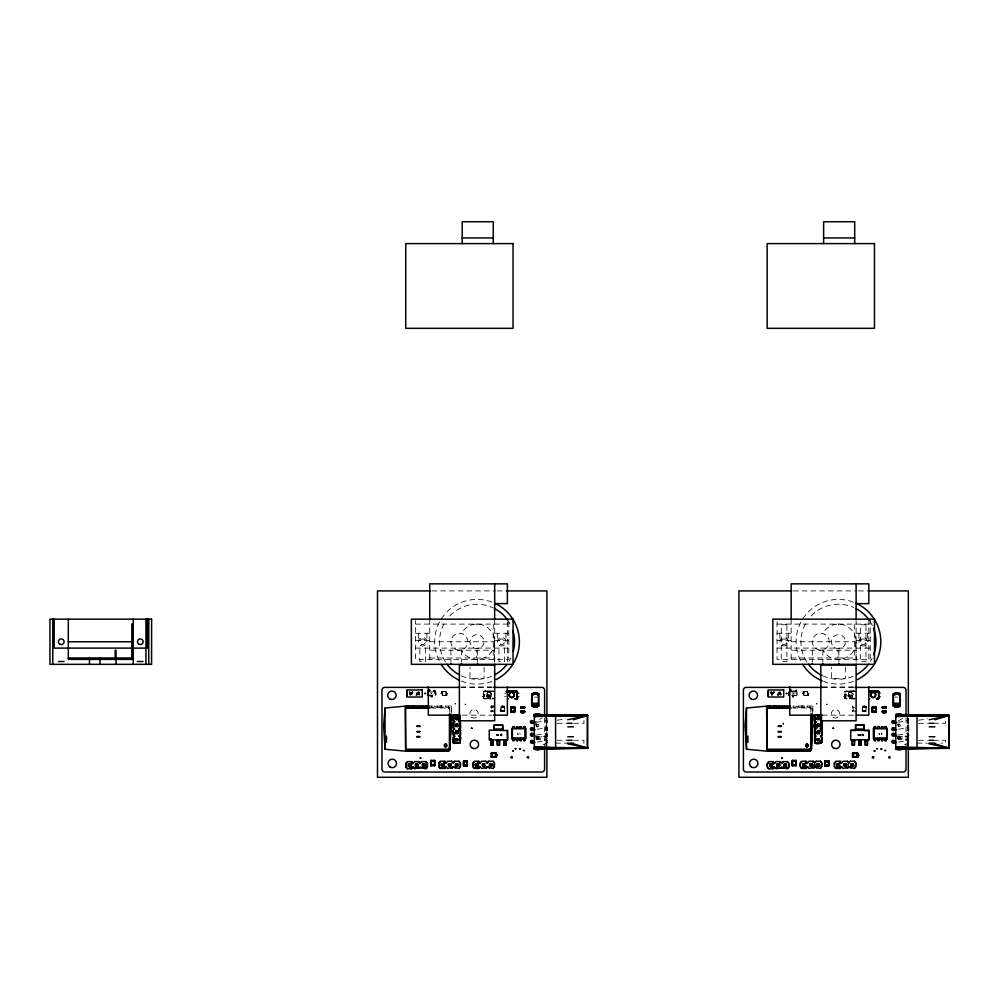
<?xml version="1.0" encoding="UTF-8"?>
<svg xmlns="http://www.w3.org/2000/svg" width="999" height="999" viewBox="0 0 999 999"><rect width="100%" height="100%" fill="white"/><g stroke="black" fill="none" stroke-linecap="round" stroke-linejoin="round"><path stroke-width="0.75" stroke-dasharray="5 3.75" d="M431.168 695.816L431.168 697.015L432.28 697.015L432.33 695.329L432.28 696.353L431.168 696.353L431.131 695.329L431.168 696.515L432.28 695.754M433.853 690.459L434.965 689.959L434.965 691.633L433.803 691.633L433.853 690.459L434.965 690.459L433.853 689.984L434.965 691.645L433.803 691.633L433.841 690.621L434.965 690.634M427.659 695.304C438.861 698.95 438.848 688.036 427.659 691.683M494.667 661.513L494.68 650.212L429.732 650.212M494.68 661.788L494.68 657.979L477.46 657.979M792.594 695.816L792.594 697.015L793.706 697.015L793.755 695.329L793.718 696.353L792.594 696.353L792.569 695.329L792.594 696.515L793.706 695.754M795.279 690.459L796.39 689.959L796.403 691.633L795.241 691.633L795.279 690.459L796.39 689.959L795.279 689.984L795.279 690.971L796.403 691.633L795.241 691.633L796.39 689.959M792.382 695.067C800.911 697.889 798.076 687.999 790.446 691.683L797.227 691.683L797.227 695.304L789.322 695.067M856.106 661.513L856.106 650.212L791.158 650.212M432.28 696.503L431.168 697.002L431.168 696.353M488.986 695.928L488.598 694.792M793.706 696.503L792.594 697.002L792.594 696.353M446.253 691.658L446.241 695.316L442.295 695.329L442.307 691.67L446.253 691.658L446.253 695.329M807.679 691.658L807.667 695.316L803.733 695.329L803.745 691.67L807.679 691.658L807.679 695.329M493.643 706.131L491.246 706.118L491.271 710.576L493.206 710.326M852.696 707.504L852.684 706.143C852.347 705.943 854.195 712.399 852.671 710.589L852.671 711.7L856.268 711.688M491.258 706.143L491.208 707.404L491.246 706.118L493.643 706.143L491.296 706.193L491.271 707.504L491.258 706.143L491.208 707.404M796.39 691.645L796.39 690.459L795.279 691.221M431.393 693.294L431.044 693.119M487.574 695.928L487.312 694.78L487.025 695.891M792.494 693.194L792.569 693.443M783.266 723.726L783.191 722.876L783.154 724.525L783.266 723.563M793.506 693.768L794.055 693.768M546.515 718.181L547.09 723.001L545.953 727.26L547.377 727.821L547.377 730.094L545.953 730.656L546.903 727.26L545.953 715.634M545.953 747.951L546.903 740.009L545.953 732.929L547.377 733.491L547.377 735.764L545.953 737.549L547.377 742.844L541.258 745.429M907.954 718.181L908.516 723.001L907.379 727.26L908.803 727.821L908.803 730.094L907.379 730.656L908.328 727.26L907.379 715.634M907.379 747.951L908.328 740.009L907.379 732.929L908.803 733.491L908.803 735.764L907.379 737.549L908.803 742.844L902.696 745.429M494.642 642.832L494.68 641.72L494.505 644.23M856.068 642.832L856.106 641.72L855.931 644.23M486.988 695.953L487.287 694.78L487.587 696.153M848.438 696.103L848.738 694.78L849 695.928M451.148 713.798L451.411 706.043L428.821 706.043M812.587 713.798L812.849 706.043L793.081 706.043L793.081 707.454L811.113 707.517L811.438 712.599M852.634 707.504L852.684 706.143L852.634 707.404M487.724 695.529L488.336 694.867L488.199 696.016M849.55 694.842L849.687 696.116L849.525 694.842M485.214 699.013L483.366 698.438L483.366 696.628L483.366 698.438L492.994 698.938L483.603 698.451L483.603 691.395L492.982 691.108L483.603 691.395L483.366 698.438L485.514 698.925M854.407 698.738L845.029 698.451L845.029 691.395L854.407 691.108L845.029 691.395L844.792 698.438L846.952 698.925M848.476 696.066L848.738 694.78L848.463 696.128M545.953 729.17L545.953 729.932L545.953 728.958M907.379 729.17L907.379 729.932L907.379 728.958M485.177 691.046L493.181 691.258M484.952 691.308L483.454 691.57L494.517 691.67L483.841 691.683L483.366 693.219L482.042 693.219M431.243 693.706L431.268 693.244M520.104 734.253L519.905 733.141M881.98 733.978C880.231 735.064 883.291 733.366 881.33 733.141M434.453 693.144L434.627 692.494L434.627 693.194M795.878 693.144L796.053 692.494L796.153 693.181M850.361 695.466L849.962 696.041L850.124 695.354M492.994 698.9L492.332 698.738M485.189 691.146L483.691 691.458L485.914 691.108M546.515 745.391L547.377 740.571L545.953 737.549L547.09 733.491L545.953 732.067L547.377 727.821L545.953 727.26L547.377 723.001L546.665 718.181M907.954 745.391L908.803 740.571L907.379 737.549L908.516 733.491L907.379 732.067L908.803 727.821L907.379 727.26L908.803 723.001L908.091 718.181M537.187 726.523L536.463 724.15L536.026 724.675L537.187 726.523L537.699 724.6L534.328 722.489L542.082 717.919M899.125 724.6L898.613 726.523L897.889 724.15L899.125 724.6L897.464 724.675M501.173 710.601L500.899 711.588L504.557 711.588L504.557 706.231L500.899 706.231L500.899 711.588L500.899 706.231L501.173 707.217M504.283 707.217L504.557 706.231L504.557 711.588L504.283 710.601M862.599 710.601L862.324 711.588L865.996 711.588L865.996 706.231L862.324 706.231L862.324 711.588L862.324 706.231L862.599 707.217M865.708 707.217L865.996 706.231L865.996 711.588L865.708 710.601M848.438 695.928L848.725 694.979M547.09 727.821L546.103 730.094L546.091 727.821L536.351 729.407M547.09 740.571L546.103 742.844L546.078 740.571L536.351 742.17M908.516 727.821L907.529 730.094L907.517 727.821L897.776 729.407M908.516 740.571L907.529 742.844L907.504 740.571L897.776 742.17M850.998 694.904L851.023 696.078L850.973 694.817M879.008 733.328C879.732 732.879 878.183 733.84 879.869 734.39M854.407 690.833L844.879 691.57L855.943 691.67L845.279 691.683L844.792 693.219L843.468 693.219M545.953 737.549L547.377 735.764L547.09 733.491L545.953 732.929M907.379 737.549L908.803 735.764L908.516 733.491L907.379 732.929M489.485 696.141L489.547 694.817L489.398 696.116M536.55 736.95L536.825 739.585L537.637 739.123L537.425 737.162L536.55 736.95L535.789 738.011L536.825 739.585L546.903 740.009L534.328 737.549L546.803 736.325L534.328 736.325M846.503 691.208L845.029 691.395M487.05 693.206L487.762 692.607A2.685 2.685 0 0 1 491.783 694.929A2.685 2.685 0 0 1 487.762 697.252A2.685 2.685 0 0 1 487.762 692.607M491.158 696.653L490.447 697.252M848.476 693.206L849.187 692.607A2.685 2.685 0 0 1 853.208 694.929A2.685 2.685 0 0 1 849.187 697.252A2.685 2.685 0 0 1 849.187 692.607M852.584 696.653L851.872 697.252M490.284 696.103L490.359 694.892L490.372 696.078M851.51 696.003L851.735 694.992L851.785 696.116M793.631 693.681L793.993 693.381M845.129 698.201L844.792 696.628L845.129 698.201L855.781 698.176M442.582 691.932L441.595 691.658L446.953 691.658L446.953 695.329L441.595 695.329L441.595 691.658L446.953 691.658L445.966 691.932M445.966 695.042L446.953 695.329L441.595 695.329L442.582 695.042M807.404 695.042L808.391 695.329L803.021 695.329L803.021 691.658L808.391 691.658L808.391 695.329L803.021 695.329L804.008 695.042M804.008 691.932L803.021 691.658L808.391 691.658L807.404 691.932M898.338 720.966L903.508 717.919M537.425 737.162L535.789 738.011L537.637 739.123M898.85 737.162L897.976 736.95L898.251 739.585L899.063 739.123L898.85 737.162L897.227 738.011L898.251 739.585L908.328 740.009L895.766 737.549L908.228 736.325L895.766 736.325M545.953 730.656L547.377 730.094M907.379 730.656L908.803 730.094M517.869 733.154L517.544 733.965L518.444 734.39M483.454 691.57L485.214 690.971M844.879 691.57L847.352 691.108M845.129 691.458L846.965 690.946M852.696 710.326C853.009 713.124 851.835 710.002 853.571 710.389M492.694 698.913L494.505 698.401M483.691 691.458L485.526 690.946M492.145 710.389L491.246 710.589L491.283 711.638L494.842 711.688M484.79 691.37L483.603 691.395M492.332 691.108L493.031 691.071M853.758 691.108L854.407 690.971M491.708 710.464L493.044 710.326A6.319 6.319 0 0 0 491.408 710.539L491.246 711.7L493.618 711.65M536.388 722.327L546.116 720.741L546.141 723.001L546.903 720.167M536.351 735.077L546.091 733.491L546.116 735.764L547.377 733.491M853.134 710.464L853.845 710.351M897.814 722.327L907.542 720.741L907.567 723.001L908.328 720.167M897.776 735.077L907.517 733.491L907.542 735.764L908.803 733.491M557.105 720.229L566.183 718.843M918.531 720.229L927.621 718.843M848.326 764.435L848.326 765.559L847.914 764.447M433.853 691.221L434.965 691.171M536.026 724.675L537.699 724.6M493.206 707.492L491.408 707.28A6.319 6.319 0 0 0 493.044 707.504L491.246 707.242L492.832 707.504M491.208 710.326L491.246 711.7L491.208 710.326L491.246 711.7L491.208 710.464L493.681 710.351M476.585 624.1L477.46 624.1M838.024 624.1L838.885 624.1M477.46 659.39L476.585 659.39M838.835 659.39L838.124 659.39M483.703 698.201L494.355 698.176M431.893 590.921L495.616 590.921M497.177 590.921L506.505 590.921M793.331 590.921L857.055 590.921M858.603 590.921L866.383 590.921M415.609 624.1L508.791 624.1M777.047 624.1L870.229 624.1M415.609 633.266L429.732 633.266M494.68 633.266L508.791 633.266M777.047 633.266L791.158 633.266M856.106 633.266L870.229 633.266M415.609 640.334L429.732 640.334M494.68 640.334L508.791 640.334M777.047 640.334L791.158 640.334M856.106 640.334L870.229 640.334M429.732 641.745L493.269 641.745M791.158 641.745L854.694 641.745M415.609 648.101L508.791 648.101M777.047 648.101L870.229 648.101M429.732 657.979L476.585 657.979L476.585 650.212M791.158 657.979L838.024 657.979L838.024 650.212M838.885 657.979L856.106 657.979M460.876 686.925L491.883 686.925M822.302 686.925L854.857 686.925M460.951 687.387L492.045 687.387M822.377 687.387L853.483 687.387M427.897 691.92L435.552 691.92L435.789 695.304L435.789 691.683M789.322 691.92L796.99 691.92L796.99 695.067M504.632 693.219L505.956 693.219M427.897 695.067L435.564 695.067M482.042 696.628L484.69 696.628L484.69 693.219M504.632 696.628L505.956 696.628M843.468 696.628L846.116 696.628L846.116 693.219M534.69 697.127L538.586 697.127M894.767 697.127L897.464 697.127M854.407 699.013L844.792 698.438L846.677 698.738M500.899 706.93L504.557 706.93L504.557 710.888L500.899 710.888L500.899 706.93L504.557 706.942M862.324 706.93L865.996 706.93L865.996 710.888L862.324 710.888L862.324 706.93L865.983 706.942M500.899 707.217L504.557 707.217M852.734 707.255L854.02 707.479A6.319 6.319 0 0 1 852.834 707.28L854.27 707.504M862.324 707.217L865.996 707.217M428.821 707.454L449.562 707.467L450 712.599M431.331 708.016L449.438 708.016L449.438 712.599M792.756 708.016L810.863 708.016L810.863 712.599M500.899 710.601L504.557 710.601M862.324 710.601L865.996 710.601M462.425 715.159L491.883 715.159M822.302 715.159L854.857 715.159M557.08 723.288L567.532 723.288M573.488 723.288L583.94 723.288L583.94 720.454M918.518 723.288L927.459 723.288M933.428 723.288L945.366 723.288L945.366 720.454M518.044 734.228L517.732 734.165M557.08 740.296L567.532 740.296M573.488 740.296L583.94 740.296L583.94 743.131L580.956 743.131M918.518 740.296L927.459 740.296M933.428 740.296L945.366 740.296L945.366 743.131L940.896 743.131M555.594 743.131L567.532 743.131M917.02 743.131L927.459 743.131M862.337 710.876L865.996 710.888M500.899 710.876L504.557 710.888M490.309 696.028L490.359 694.892L490.01 695.966M879.332 734.215L879.033 734.053M849.212 695.354L849.562 696.016M488.086 696.091L487.787 695.354M850.062 695.978L850.424 696.103A5.844 5.844 0 0 0 849.962 696.041L850.274 696.091M488.998 696.016L488.598 695.966A5.857 5.857 0 0 1 488.936 696.103M852.834 707.28L853.845 707.467M853.758 698.738L854.407 698.875M492.707 690.921L494.505 691.445M424.45 639.547L424.862 639.959M488.998 696.103L488.936 694.954M824.163 652.097L822.839 649.962A17.657 17.657 0 0 0 849.625 655.406A17.657 17.657 0 0 0 849.625 628.071A17.657 17.657 0 0 0 822.839 633.516M462.724 652.097L461.401 649.962A17.657 17.657 0 0 0 488.199 655.406A17.657 17.657 0 0 0 488.199 628.071A17.657 17.657 0 0 0 461.401 633.516M535.576 724.65L536.825 726.822L536.463 724.15M852.859 693.581L853.171 694.455M848.201 696.266L847.889 695.391M491.421 693.581L491.745 694.455M486.775 696.266L486.463 695.391M907.379 727.26L908.516 730.094M545.953 727.26L547.09 730.094M852.671 710.589L852.684 711.688L852.634 710.414M897.889 724.15L898.251 726.822M814.16 764.547L814.26 765.559L814.26 764.435M434.965 690.971L434.965 691.633M815.109 767.269L815.097 764.435L815.097 765.559M908.341 718.269L908.341 746.216M907.379 716.483L907.379 745.591M906.031 718.081L906.031 745.991M870.229 619.155L870.229 659.39L777.047 659.39L777.047 619.155M868.818 619.155L868.818 664.335M867.407 633.266L867.407 640.334M858.928 633.266L858.928 640.334M856.106 619.155L856.106 664.335M854.694 624.1L854.694 659.39M845.516 667.157L845.516 678.446L831.393 678.446L831.393 667.157M838.885 650.212L838.885 661.95M822.839 650.212L822.839 661.95M812.849 706.043L812.849 713.598M812.337 650.212L812.337 661.95M810.027 706.043L810.027 708.84M807.404 691.658L807.404 695.329M807.192 706.043L807.192 707.454M804.37 706.043L804.37 707.454M804.008 691.658L804.008 695.329M803.733 691.658L803.733 695.329M801.548 706.043L801.548 707.454M798.725 706.043L798.725 707.454L795.903 706.043L795.903 707.454M791.158 619.155L791.158 659.39M788.336 633.266L788.336 640.334M779.869 633.266L779.869 640.334M546.915 718.269L546.915 746.216M545.953 716.483L545.953 745.591M544.592 718.081L544.592 745.991M508.791 621.977L508.791 659.39L415.609 659.39L415.609 620.566M507.38 621.628L507.38 661.862M505.969 633.266L505.969 640.334M504.557 648.101L504.557 661.513L498.926 661.513L498.913 648.101M497.502 633.266L497.502 640.334M494.68 619.155L494.68 664.335M493.269 624.1L493.269 659.39M484.078 667.157L484.078 678.446L469.967 678.446L469.967 667.157M477.46 650.212L477.46 661.95M461.401 650.212L461.401 661.95M451.411 706.043L451.411 713.598M450.911 650.212L450.911 661.95M448.588 706.043L448.588 708.84M445.966 691.658L445.966 695.329M445.766 706.043L445.766 707.454M442.944 706.043L442.944 707.454M442.582 691.658L442.582 695.329M442.295 691.658L442.295 695.329M440.122 706.043L440.122 707.454M437.3 706.043L437.3 707.454L434.478 706.043L434.478 707.454M431.655 706.043L431.655 707.454M429.732 619.155L429.732 659.39M426.91 633.266L426.91 640.334M425.499 648.101L425.499 661.513L419.867 661.513L419.855 648.101M418.444 633.266L418.444 640.334M853.396 681.38A42.358 42.358 0 0 1 823.501 681.38M800.511 660.576A42.358 42.358 0 0 1 854.694 602.622M872.189 658.141A37.512 37.512 0 0 1 870.391 661.438M853.121 676.273A37.512 37.512 0 0 1 823.176 675.998M806.917 662.062A37.512 37.512 0 0 1 806.518 622.052M811.188 615.971A37.512 37.512 0 0 1 853.733 607.479M869.992 621.428A37.512 37.512 0 0 1 872.976 627.072M852.834 710.539A6.319 6.319 0 0 1 854.02 710.339M897.851 737.274A1.411 1.411 0 0 1 899.874 737.2A1.411 1.411 0 0 1 899.874 739.235A1.411 1.411 0 0 1 897.851 739.16M897.851 724.562A1.411 1.411 0 0 1 899.874 724.487A1.411 1.411 0 0 1 899.874 726.523A1.411 1.411 0 0 1 897.851 726.448M491.958 681.38A42.358 42.358 0 0 1 460.776 680.868M439.073 660.576A42.358 42.358 0 0 1 493.269 602.622M510.764 658.141A37.512 37.512 0 0 1 508.953 661.438M491.695 676.273A37.512 37.512 0 0 1 460.626 675.486M445.492 662.062A37.512 37.512 0 0 1 445.092 622.052M449.762 615.971A37.512 37.512 0 0 1 493.419 608.004M508.566 621.428A37.512 37.512 0 0 1 509.877 623.638M487.312 694.78L486.988 696.128L487.312 694.78M802.409 693.443L803.258 693.593L802.422 693.356M803.408 706.056L802.547 706.056L803.408 706.056M808.141 693.443L809.003 693.568L808.154 693.381M816.395 703.845L817.244 703.933L816.395 703.82M845.079 694.879L845.941 694.967L845.079 694.879M864.585 706.056L863.723 706.056L864.585 706.056M440.984 693.443L441.833 693.568L440.996 693.356M441.108 705.993L441.97 706.118L441.121 705.943M446.715 693.443L447.564 693.568L446.74 693.356M454.97 703.845L455.819 703.933L454.97 703.82M465.01 704.208L465.859 704.32L465.01 704.145M483.653 694.879L484.515 694.967L483.653 694.879M502.297 705.993L503.146 706.118L502.31 705.943M826.435 704.208L827.284 704.32L826.435 704.17M485.252 698.738L485.914 698.738L485.252 698.738M848.713 694.78L848.413 696.128L848.738 694.78M487.45 692.794L486.575 695.841L489.098 697.602L490.759 697.065L491.62 694.018L489.098 692.245L487.45 692.794M848.875 692.794L848.014 695.841L850.536 697.602L852.184 697.065L853.046 694.018L850.524 692.245L848.875 692.794M786.9 624.8L781.305 624.8L781.28 661.513L786.9 661.513L786.925 624.8M865.958 624.8L860.376 624.8L860.339 661.513L865.958 661.513L865.983 624.8M500.324 644.193A2.822 2.822 0 0 0 504.557 641.745A2.822 2.822 0 0 0 500.324 639.298A2.822 2.822 0 0 0 500.324 644.193M421.266 644.193A2.822 2.822 0 0 0 425.499 641.745A2.822 2.822 0 0 0 421.266 639.298A2.822 2.822 0 0 0 421.266 644.193M833.228 717.407A4.233 4.233 0 0 0 839.697 713.96A4.233 4.233 0 0 0 833.478 710.077A4.233 4.233 0 0 0 833.228 717.407M816.033 648.738A8.467 8.467 0 0 0 829.257 642.382A8.467 8.467 0 0 0 817.132 634.103A8.467 8.467 0 0 0 816.033 648.738M781.98 645.404A4.233 4.233 0 0 0 788.336 641.745A4.233 4.233 0 0 0 781.98 638.074A4.233 4.233 0 0 0 781.98 645.404M861.051 645.404A4.233 4.233 0 0 0 867.407 641.745A4.233 4.233 0 0 0 861.051 638.074A4.233 4.233 0 0 0 861.051 645.404M834.927 647.851A7.055 7.055 0 0 0 845.516 641.745A7.055 7.055 0 0 0 834.927 635.626A7.055 7.055 0 0 0 834.927 647.851M861.75 644.193A2.822 2.822 0 0 0 865.983 641.745A2.822 2.822 0 0 0 861.75 639.298A2.822 2.822 0 0 0 861.75 644.193M782.692 644.193A2.822 2.822 0 0 0 786.925 641.745A2.822 2.822 0 0 0 782.692 639.298A2.822 2.822 0 0 0 782.692 644.193M455.144 649.075A8.467 8.467 0 0 0 467.857 641.745A8.467 8.467 0 0 0 455.144 634.402A8.467 8.467 0 0 0 455.144 649.075M420.554 645.404A4.233 4.233 0 0 0 426.91 641.745A4.233 4.233 0 0 0 420.554 638.074A4.233 4.233 0 0 0 420.554 645.404M499.612 645.404A4.233 4.233 0 0 0 505.969 641.745A4.233 4.233 0 0 0 499.612 638.074A4.233 4.233 0 0 0 499.612 645.404M473.489 647.851A7.055 7.055 0 0 0 484.078 641.745A7.055 7.055 0 0 0 473.489 635.626A7.055 7.055 0 0 0 473.489 647.851M536.725 739.41A1.411 1.411 0 0 0 538.886 738.261A1.411 1.411 0 0 0 536.813 736.962A1.411 1.411 0 0 0 536.725 739.41M536.725 726.71A1.411 1.411 0 0 0 538.886 725.561A1.411 1.411 0 0 0 536.813 724.263A1.411 1.411 0 0 0 536.725 726.71M471.79 717.407A4.233 4.233 0 0 0 478.271 713.96A4.233 4.233 0 0 0 472.052 710.077A4.233 4.233 0 0 0 471.79 717.407"/><path stroke-width="1.5" d="M427.884 695.067L427.659 691.683M493.031 740.122L492.982 745.129L490.896 745.104L490.821 740.109L493.031 740.122L492.982 745.129M494.193 729.008L494.205 725.049L502.647 725.074L502.722 730.069L494.018 730.144L494.193 729.008L502.672 729.033L502.722 730.069M499.537 740.122L499.475 745.129L497.402 745.104L497.327 740.109L499.537 740.122L499.475 745.129M506.043 740.122L505.981 745.129L503.896 745.104L503.821 740.109L506.043 740.122L505.981 745.129M507.267 739.672L489.248 740.009L489.273 730.144L507.255 730.506L507.592 740.022L507.604 730.157M854.47 740.122L854.407 745.129L852.322 745.104L852.247 740.109L854.47 740.122L854.407 745.129M855.631 729.008L855.631 725.049L864.073 725.074L864.147 730.069L855.444 730.144L855.631 729.008L864.098 729.033L864.147 730.069M860.976 740.122L860.913 745.129L858.828 745.104L858.753 740.109L860.976 740.122L860.913 745.129M867.469 740.122L867.407 745.129L865.334 745.104L865.259 740.109L867.469 740.122L867.407 745.129M868.693 739.672L850.673 740.009L850.698 730.144L868.68 730.506L869.03 740.022L869.03 730.157M428.484 690.471L429.595 689.959L428.484 689.984L428.434 691.658L428.484 690.471L429.595 690.459M460.277 735.239L460.015 715.222L456.081 714.784M520.979 708.216L521.003 706.842L524.6 706.855L524.65 708.216L524.612 706.842L524.15 708.066M532.192 705.544L539.035 706.031L531.693 706.031L531.693 693.818L539.035 693.83L532.217 694.342M587.325 747.951L587.375 715.634L534.328 715.634L534.328 714.51L587.624 715.471L573.451 719.742M789.909 690.471L791.021 689.959L789.909 689.984L789.859 691.658L789.909 690.471L791.033 690.459M821.715 735.239L821.44 715.222L817.507 714.784M893.63 705.544L900.461 706.031L893.118 706.031L893.118 693.818L900.461 693.83L893.643 694.342M948.763 747.951L948.813 715.634L895.766 715.634L895.766 714.51L949.05 715.471L934.877 719.742M491.783 757.005L491.795 753.346L495.741 753.333L495.741 757.005L491.783 757.005L491.783 753.333M495.729 756.992L495.741 753.333M512.15 739.01L512.125 728.346L512.15 739.01L525.561 739.023L525.599 728.333L525.561 739.023M853.221 757.005L853.233 753.346L857.167 753.333L857.167 757.005L853.221 757.005L853.221 753.333M857.154 756.992L857.167 753.333M873.576 739.01L873.563 728.346L873.576 739.01L886.987 739.023L887.037 728.333L886.987 739.023M524.55 707.966L524.45 708.004A6.319 6.319 0 0 1 521.178 708.004L521.016 706.855L524.575 706.905M521.078 712.374L520.979 711.188L521.016 712.399L524.562 712.349C525.074 708.953 524.188 715.596 521.016 712.399L520.979 711.038M882.517 712.374C881.792 709.49 883.266 715.084 885.988 712.349C886.613 709.352 885.201 715.321 882.454 712.399L882.404 711.038M427.397 763.336L427.422 767.107L426.011 768.793L420.254 767.557L419.255 768.231L419.942 767.319L426.648 767.956L427.422 763.323L426.011 761.625L421.665 761.625L420.254 763.386L418.831 761.625L414.485 761.625L413.224 763.323L408.591 764.31L408.591 766.121L411.988 768.368M459.64 767.594L460.414 766.745L460.389 762.974L459.003 761.263L454.657 761.263L453.246 762.999L451.823 761.263L447.477 761.263L446.216 762.961L441.583 763.948L441.583 765.758L446.216 766.745L447.477 768.443L453.246 767.207L459.003 768.443L460.277 766.745L460.414 762.961M493.706 767.594L494.48 762.961L493.069 761.263L488.723 761.263L487.312 763.024L485.901 761.263L481.543 761.263L480.282 762.961L475.649 763.948L475.649 765.758L479.045 768.019L473.951 767.869M774.65 767.107L770.017 766.121L771.827 766.121L773.726 767.956L770.017 766.121L774.65 767.107L775.923 768.793L781.68 767.557L787.437 768.793L788.711 767.107L788.848 763.323L787.437 761.625L783.091 761.625L781.68 763.386L780.269 761.625L775.923 761.625L774.65 763.323L770.017 764.31L770.017 766.121L773.413 768.368M821.066 767.594L821.84 762.961L820.429 761.263L816.083 761.263L814.672 763.024L813.261 761.263L808.915 761.263L807.642 762.961L803.009 763.948L803.009 765.758L806.405 768.019L801.31 767.869M855.132 767.594L855.906 762.961L854.495 761.263L850.149 761.263L848.738 763.024L847.327 761.263L842.981 761.263L841.707 762.961L837.075 763.948L837.075 765.758L840.471 768.019L835.376 767.869M886.026 712.399L886.076 711.038M419.942 767.319L414.485 768.793L412.937 767.107L411.663 768.793L407.317 768.793L405.906 767.107L405.956 763.336L407.317 761.625L411.663 761.625L413.224 763.323M446.216 766.745L444.655 768.443L440.309 768.443L438.923 766.733L438.948 762.974L440.234 762.112M494.468 762.974L494.48 766.745L493.069 768.443L487.312 767.207L481.543 768.443L480.282 766.745L478.721 768.443L474.375 768.443L473.002 766.733L473.014 762.974L474.3 762.112M774.362 767.107L773.089 768.793L768.743 768.793L767.369 767.082L767.382 763.336L768.681 762.474M821.827 762.974L821.84 766.745L820.429 768.443L814.672 767.207L808.915 768.443L807.642 766.745L806.081 768.443L801.735 768.443L800.361 766.733L800.374 762.974L801.735 761.263L806.081 761.263L807.642 762.961M855.893 762.974L855.906 766.745L854.495 768.443L848.738 767.207L842.981 768.443L841.707 766.745L840.159 768.443L835.801 768.443L834.39 766.745L834.44 762.974L835.801 761.263L840.159 761.263L841.707 762.961M460.576 730.119L458.891 728.995L460.576 730.119L460.576 735.039L458.891 736.163L460.576 737.299L460.114 742.719L453.359 742.906L453.858 736.413L453.071 730.119L453.071 735.039L454.77 736.163L453.071 737.299C453.708 753.446 454.408 732.242 453.071 730.119L454.77 728.995L453.071 727.859L453.071 722.951L454.77 721.815L453.071 720.691L453.071 715.784L454.77 714.647M524.562 712.349L524.65 711.138M532.055 694.168L532.055 705.694M538.661 705.694L538.661 694.168M893.481 694.168L893.481 705.694M900.099 705.694L900.099 694.168M406.78 696.178L406.78 690.946M524.612 707.954L521.016 707.954L521.066 706.88M768.206 696.178L768.318 691.932M882.404 708.066L882.429 706.842L882.404 708.216M450 714.123L450 749.25L448.588 751.223L406.231 751.223L385.052 749.25L383.641 725.674L385.052 708.016L406.231 706.043L428.821 706.043L428.821 707.454L405.182 707.742L405.669 749.812L449.787 749.687L451.098 715.359M811.438 714.123L811.225 749.687L767.095 749.812L766.608 707.742L790.259 707.454L790.259 706.043L767.669 706.043L746.49 708.016L745.079 725.674L746.49 749.25L767.669 751.223L810.027 751.223L811.375 749.487L812.524 715.359M445.554 747.202L445.704 743.681M806.98 747.202L807.13 743.681M449.95 749.487L451.411 715.109M811.375 749.487L812.849 715.109M507.804 690.896L508.516 691.108M460.576 737.299L460.002 742.844L453.359 742.906M822.015 730.119L820.316 728.995L822.015 730.119L822.015 735.039L820.316 736.163L822.015 737.299L821.54 742.719L814.784 742.906L814.497 737.299L816.195 736.163L814.497 735.039L814.497 730.119L816.195 728.995L814.497 727.859L814.497 722.951L816.195 721.815L814.497 720.691L814.497 715.784L816.195 714.647M507.43 691.358L517.195 691.395L517.195 698.451L515.571 699.013L517.432 698.663L514.922 698.738L517.432 698.663L517.107 691.67L506.443 691.683L517.195 691.395L506.293 691.458M863.461 734.839L862.686 735.464L862.686 734.465M877.01 698.988C878.496 697.252 879.432 698.95 877.247 698.563M498.026 735.351L498.301 734.602L497.964 735.177M859.452 735.351L859.689 735.077M860.214 735.351L860.414 734.565M860.551 734.727L860.226 735.264L860.539 734.652M450.099 736.288L451.411 725.674M810.776 742.357L811.151 739.322M811.712 734.777L812.849 725.674M454.77 736.163L453.858 736.413L453.071 742.207L454.77 743.331M540.983 715.684C541.221 712.299 530.894 714.035 534.989 716.62M902.409 715.684C902.984 712.587 892.219 713.973 896.503 716.62M877.01 691.108L869.217 691.196L878.62 691.395L877.01 690.833L878.62 691.395L878.62 698.451L876.348 698.738L878.533 698.401L877.01 698.875M453.534 714.685L453.271 727.996M457.729 731.68L457.729 733.478L455.919 733.478L455.919 731.68L457.729 731.68L457.729 733.478L457.729 731.68L455.944 731.081L457.067 730.531L456.168 731.068M819.155 731.68L819.155 733.478L817.357 733.478L817.357 731.68L819.155 731.68L819.155 733.478L819.155 731.68L817.369 731.081L818.506 730.531L817.594 731.068M494.018 730.144L494.205 725.049L502.659 725.087L502.672 729.033M855.444 730.144L855.631 725.049L864.085 725.087L864.098 729.033M453.858 736.413L453.758 742.669M457.729 738.848L457.729 740.659L455.919 740.659L455.919 738.848L457.729 738.848L457.729 740.659L457.542 739.747M817.357 740.659L817.357 738.848L819.155 738.848L819.155 740.659L817.357 740.659L817.357 738.848L817.544 739.747M819.155 738.848L819.155 740.659L818.968 739.747M460.077 729.782L456.705 731.318M818.506 731.493C816.882 730.419 820.591 732.142 821.503 729.782M431.243 764.759L430.969 765.746L434.64 765.746L434.64 760.376L430.969 760.376L430.969 765.746L430.969 760.376L431.243 761.363M434.353 761.363L434.64 760.376L434.64 765.746L434.353 764.759M463.886 765.109L463.598 766.096L467.27 766.096L467.27 760.739L463.598 760.739L463.598 766.096L463.598 760.739L463.886 761.725M466.983 761.725L467.27 760.739L467.27 766.096L466.983 765.109M511.213 711.325L510.939 712.312L514.61 712.312L514.61 706.942L510.939 706.942L510.939 712.312L510.939 706.942L511.213 707.929L514.61 707.929M514.323 707.929L514.61 706.942L514.61 712.312L514.323 711.325M792.682 764.759L792.394 765.746L796.066 765.746L796.066 760.376L792.394 760.376L792.394 765.746L792.394 760.376L792.682 761.363M795.778 761.363L796.066 760.376L796.066 765.746L795.778 764.759M825.311 765.109L825.024 766.096L828.695 766.096L828.695 760.739L825.024 760.739L825.024 766.096L825.024 760.739L825.311 761.725M828.421 761.725L828.695 760.739L828.695 766.096L828.421 765.109M872.639 711.325L872.364 712.312L876.036 712.312L876.036 706.942L872.364 706.942L872.364 712.312L872.364 706.942L872.639 707.929M875.748 707.929L876.036 706.942L876.036 712.312L875.748 711.325M453.758 715.321L453.758 728.321M779.457 765.446L779.657 764.797L779.657 765.434C778.82 766.795 780.469 763.261 779.133 765.921L779.407 765.559M812.449 765.084L812.649 764.435L812.224 765.559C813.411 763.536 811.55 766.033 812.849 765.084M876.348 691.108L878.808 691.595L869.392 691.683L878.533 691.67L878.858 698.663L877.01 698.738M545.953 748.388L587.624 748.401L587.624 715.209L538.086 715.621L538.461 714.535L539.435 714.972L538.086 715.621L534.328 714.51L534.328 749.25L587.624 748.089L573.451 743.843M907.379 748.388L949.05 748.401L949.05 715.209L899.512 715.621L899.887 714.535L900.861 714.972L899.512 715.621L895.766 714.51M417.969 765.559L418.231 764.797M450.961 765.197L451.223 764.435M411.663 768.793L410.389 766.121L411.663 761.625M444.655 768.443L443.381 765.758L444.655 761.263L440.309 761.263C438.174 763.036 438.149 766.683 440.309 768.443M478.721 768.443L477.46 765.758L478.721 761.263L474.375 761.263C472.24 763.036 472.215 766.683 474.375 768.443M773.089 768.793L771.827 766.121L773.089 761.625L768.743 761.625C766.608 763.398 766.595 767.045 768.743 768.793M806.081 768.443L804.819 765.758L806.081 761.263M840.159 768.443L838.885 765.758L840.159 761.263M411.813 693.281L412.624 691.795L410.427 694.68L409.652 692.17L412.05 693.868L410.427 694.68L409.652 692.17M417.207 693.693L419.368 694.817L418.593 692.295L416.97 693.119L416.408 695.179L418.593 692.295L419.23 693.868M886.001 706.905L882.454 706.855C881.518 709.003 886.975 708.84 886.038 706.842L886.076 708.116L886.001 706.905L882.492 706.88M500.836 735.114L501.123 734.465M862.836 735.114L862.562 734.465M421.665 761.625L420.254 763.361L418.831 761.625M452.934 766.97L452.247 767.869L452.934 766.97L455.794 767.594L453.671 767.269M488.723 761.263L487.312 762.999M487 766.97L486.326 767.869L487 766.97L489.86 767.594L487.737 767.269M783.091 761.625L781.68 763.361L780.269 761.625M781.368 767.319L780.694 768.231L781.368 767.319L788.074 767.956L788.848 767.107L788.835 763.336M816.083 761.263L814.672 762.999L813.261 761.263M814.36 766.97L813.686 767.869L814.36 766.97L817.232 767.594L815.109 767.269M850.149 761.263L848.738 762.999L847.327 761.263M848.426 766.97L847.751 767.869L848.426 766.97L851.298 767.594L849.175 767.269M459.34 721.915L460.576 720.691L459.34 721.915L460.077 728.196L460.077 722.614L457.729 719.143L457.729 717.332L455.919 717.332L455.919 719.143L457.729 719.143L457.729 717.332L457.729 719.143M821.153 721.815L822.015 720.691L820.766 721.915L821.503 728.196L821.503 722.614L820.766 721.915L822.015 722.951L822.015 727.859L821.141 728.958M771.852 694.68L774.05 691.795L773.238 693.281L771.091 692.17L771.852 694.68L771.091 692.17M459.715 728.958L460.576 727.859L460.576 722.951L459.727 721.815M454.657 761.263L453.246 763.024L451.823 761.263M458.891 736.163L460.077 735.364M821.503 735.364L820.766 736.263L821.503 736.962L821.54 742.719C810.027 747.552 817.582 735.526 814.497 730.119M407.317 768.793L406.044 767.107L405.906 763.323L407.242 762.474M801.735 768.443C799.899 766.97 799.425 763.76 801.098 762.112L801.673 762.112M835.801 768.443L834.54 766.745L834.39 762.961L835.738 762.112M822.015 742.207L821.54 742.719L822.015 737.299M869.093 691.296L869.942 691.108M458.891 728.995L460.576 727.859M459.34 736.263L460.077 736.962L460.114 742.719L460.576 742.207M495.454 756.718L496.441 757.005L491.083 757.005L491.083 753.333L496.441 753.333L496.441 757.005L491.083 757.005L492.07 756.718M492.07 753.621L491.083 753.333L496.441 753.333L495.454 753.621M820.316 728.995L822.015 727.859M856.892 756.718L857.879 757.005L852.509 757.005L852.509 753.333L857.879 753.333L857.879 757.005L852.509 757.005L853.496 756.718M853.496 753.621L852.509 753.333L857.879 753.333L856.892 753.621M778.396 693.119L780.032 692.295L780.656 693.868M536.201 748.438L534.328 749.25L534.328 748.601L587.624 748.089L567.782 743.843M897.639 748.438L895.766 749.25L895.766 748.601L949.05 748.089L934.877 743.843M410.389 764.31L408.591 764.31L412.937 763.323M443.381 763.948L441.583 763.948L446.216 762.961M477.46 763.948L475.649 763.948L480.282 762.961M771.827 764.31L770.017 764.31L774.65 763.323M804.819 763.948L803.009 763.948L807.354 762.961M838.885 763.948L837.075 763.948L841.42 762.961M523.913 711.138L524.587 711.288L521.178 711.251A6.319 6.319 0 0 1 524.45 711.251L524.55 711.276M882.454 711.288L886.051 711.3L885.339 711.138M882.504 711.276L882.604 711.251A6.319 6.319 0 0 1 885.876 711.251L885.976 711.276M534.328 748.601L539.535 748.975L537.587 749.113L537.962 748.401L545.953 747.951M929.207 743.843L949.05 748.089L899.013 749.113L896.103 748.426M521.028 711.288L522.14 711.076M536.201 715.097L538.461 714.535M897.626 715.097L899.887 714.535M514.922 691.108L515.696 691.171M897.689 748.838L895.766 749.25L895.766 715.047L949.05 715.471L929.207 719.742M567.782 719.742L587.624 715.471L534.328 715.047M507.767 698.801L508.516 698.738M869.217 698.863L869.942 698.738M533.279 693.756L537.437 692.919L537.437 695.117M894.704 693.756L898.875 692.919L898.875 695.117M534.577 715.084L536.251 714.747M896.003 715.084L897.676 714.747M534.989 747.102C530.919 749.899 541.658 751.61 540.884 747.739M535.002 722.552L532.217 723.001L532.155 720.741M534.964 729.632L532.18 730.094L532.105 727.821M534.952 735.301L532.18 735.764L532.105 733.491M534.964 742.394L532.18 742.844L532.117 740.571M896.428 722.552L893.655 723.001L893.593 720.741M896.39 729.632L893.606 730.094L893.543 727.821M896.39 735.301L893.606 735.764L893.543 733.491M896.39 742.394L893.606 742.844L893.543 740.571M896.503 747.102C892.144 749.537 903.034 751.797 902.309 747.739M900.861 748.613L899.013 749.113L899.4 748.401L907.379 747.951M512.887 726.673L514.098 726.623M516.471 726.673L517.682 726.623M520.054 726.673L521.266 726.623M523.638 726.673L524.85 726.623M512.887 740.696L514.098 740.634M516.471 740.696L517.682 740.634M520.054 740.696L521.266 740.634M523.638 740.696L524.85 740.634M881.48 726.673L882.691 726.623M874.312 740.696L875.524 740.634M877.896 740.696L879.108 740.634M881.48 740.696L882.691 740.634M885.064 740.696L886.288 740.634M428.484 691.221L429.595 691.171M789.909 691.221L791.033 691.171M874.312 726.673L875.524 726.623M877.896 726.673L879.108 726.623M885.064 726.673L886.288 726.623M817.344 727.896L814.697 727.996L814.497 726.847L815.196 715.321M533.279 704.732L533.279 706.93L537.437 706.892L537.437 704.72M894.704 704.732L894.704 706.93L898.875 706.892L898.875 704.72M534.328 747.951L555.594 747.801L534.328 747.102L587.624 748.089L534.328 747.951L587.624 747.951M895.766 747.951L917.02 747.801L895.766 747.102L949.05 748.089L895.766 747.951L949.05 747.951M428.484 691.058L429.607 691.058M789.909 691.058L791.033 691.058M490.821 740.109L490.871 741.146L492.982 741.146M497.377 741.146L499.488 741.146M503.821 740.109L503.883 741.146L505.993 741.146M852.247 740.109L852.309 741.146L854.407 741.146M858.753 740.109L858.803 741.146L860.913 741.146M865.259 740.109L865.309 741.146L867.419 741.146M462.2 237.962L493.269 237.962M823.638 237.962L854.694 237.962M430.344 590.921L377.497 590.921L377.497 777.272L546.915 777.272L546.915 747.776M506.505 590.921L546.915 590.921L546.915 715.159M791.77 590.921L738.923 590.921L738.923 777.272L908.341 777.272L908.341 747.776M867.931 590.921L908.341 590.921L908.341 715.159M494.68 603.621L507.38 603.621L507.38 583.853L429.732 583.853L429.732 619.368M856.106 603.621L868.818 603.621L868.818 583.853L791.158 583.853L791.158 619.368M133.254 624.1L131.831 624.1L131.831 659.39M68.307 641.745L131.831 641.745M68.307 657.979L115.16 657.979L115.16 650.212L116.034 650.212L116.034 664.335M116.034 657.979L133.254 657.979M133.254 659.39L68.307 659.39L68.307 619.155M58.429 661.513L64.061 661.513M137.5 661.513L143.119 661.513M459.39 687.387L384.752 687.387A2.785 2.785 0 0 0 381.968 690.184L381.968 769.242A2.785 2.785 0 0 0 384.752 772.027L541.808 772.027A2.785 2.785 0 0 0 544.592 769.242L544.592 747.539M493.606 687.387L541.808 687.387A2.785 2.785 0 0 1 544.592 690.184L544.592 716.533M822.377 687.387L746.178 687.387A2.785 2.785 0 0 0 743.393 690.184L743.393 769.242M855.032 687.387L903.233 687.387A2.785 2.785 0 0 1 906.031 690.184L906.031 716.533M517.432 693.156L518.756 693.156M878.858 693.156L880.181 693.156M533.279 693.868L537.437 693.756M894.704 693.868L898.875 693.756M517.432 696.69L518.756 696.69M878.858 696.69L880.181 696.69M532.342 703.308L538.386 703.308M893.768 703.308L899.812 703.308M532.342 704.233L538.386 704.233M893.768 704.233L899.812 704.233M533.279 705.981L537.437 705.981M894.704 705.981L898.875 705.981M533.279 706.093L537.437 706.093M894.704 706.093L898.875 706.093M510.939 707.654L514.597 707.667L514.61 711.6L510.939 711.6L510.939 707.654L514.61 707.654M872.364 707.654L876.023 707.667L876.036 711.6L872.364 711.6L872.364 707.654L876.036 707.654M429.82 708.016L405.669 708.016L405.669 749.25L449.438 749.25L449.438 714.123M521.028 707.954L521.703 708.116M791.245 708.016L767.095 708.016L767.095 749.25L810.863 749.25L810.863 714.123M872.364 707.929L876.036 707.929M510.939 711.325L514.61 711.325M872.364 711.325L876.036 711.325M459.328 715.159L428.321 715.159L428.321 686.925M493.431 715.159L507.38 715.159L507.38 686.925M822.302 715.159L789.747 715.159L789.747 686.925M856.405 715.159L868.818 715.159L868.818 686.925M587.624 715.634L534.328 715.634L587.624 715.471L534.328 716.483L555.594 715.534L555.594 747.951M949.05 715.634L895.766 715.634L949.05 715.471L895.766 716.483L917.02 715.534L917.02 747.951M567.532 723.288L572.002 723.288M928.958 723.288L933.428 723.288M416.546 726.036L419.967 726.036M777.971 726.036L781.405 726.036M417.095 726.448L419.967 726.448M778.521 726.448L781.405 726.448M567.782 726.835L573.451 726.835M929.207 726.835L934.877 726.835M512.125 728.346L525.462 728.458M873.563 728.346L886.887 728.458M513.923 728.608L525.224 728.608L525.324 738.598M873.938 728.608L886.65 728.608M851.023 730.506L855.444 730.506M864.272 730.506L868.693 730.494M416.958 731.443L419.967 731.443M778.383 731.443L781.405 731.443M416.583 731.892L419.967 731.892M778.009 731.892L781.405 731.892M496.54 734.577L496.953 735.464M857.966 734.577L858.378 735.464M500.674 735.227L501.398 735.227M862.112 735.227L862.836 735.227M416.958 736.488L419.592 736.488M778.383 736.488L781.031 736.488M567.782 736.75L573.451 736.75M929.207 736.75L934.877 736.75M416.583 736.937L419.967 736.937M778.009 736.937L781.405 736.937M512.237 737.949L525.499 737.936M873.675 737.949L886.925 737.936M513.736 738.873L525.524 738.86M873.688 738.873L886.95 738.86M567.532 740.296L572.002 740.296M928.958 740.296L933.428 740.296M567.532 743.131L573.488 743.131M928.958 743.131L934.927 743.131M492.982 745.092L490.884 745.092L490.871 741.146M499.475 745.092L497.39 745.092L497.327 740.109M505.981 745.092L503.883 745.092L503.883 741.146M854.407 745.092L852.309 745.092L852.309 741.146M860.913 745.092L858.815 745.092L858.803 741.146M867.407 745.092L865.321 745.092L865.309 741.146M430.969 761.088L434.64 761.088L434.64 765.034L430.969 765.034L430.969 761.088L434.627 761.101M792.394 761.088L796.066 761.088L796.066 765.034L792.394 765.034L792.394 761.088L796.053 761.101M430.969 761.363L434.64 761.363M792.394 761.363L796.066 761.363M463.598 761.438L467.257 761.45L467.27 765.396L463.598 765.396L463.598 761.438L467.27 761.438M828.695 765.396L825.037 765.384L825.024 761.438L828.695 761.438L828.695 765.396L825.024 765.396M463.598 761.725L467.27 761.725M825.024 761.725L828.695 761.725M812.662 762.112L813.898 762.112M418.231 762.474L419.468 762.474M779.67 762.474L780.906 762.474M430.969 764.759L434.64 764.759M792.394 764.759L796.066 764.759M463.598 765.109L467.27 765.109M825.024 765.109L828.695 765.109M450.624 767.594L452.46 767.594M484.69 767.594L486.525 767.594M812.05 767.594L813.898 767.594M846.116 767.594L847.964 767.594M413.848 767.956L419.468 767.956M775.286 767.956L780.906 767.956M894.704 693.468L898.875 692.919L894.704 692.969L894.704 695.129M533.279 693.468L537.437 692.919L533.279 692.969L533.279 695.129M872.377 711.588L876.036 711.6M510.939 711.588L514.61 711.6M825.024 761.438L828.683 761.45M792.407 765.022L796.066 765.034M430.981 765.022L434.64 765.034M463.611 765.384L467.27 765.396M789.909 690.621L791.033 690.634M428.484 690.621L429.607 690.634M894.704 706.93L898.875 706.967M533.279 706.93L537.437 706.967M439.885 767.869L444.98 768.019L441.583 765.758L442.582 765.571L445.929 766.745M816.195 721.815L815.196 722.489L815.196 728.321M453.971 721.79L454.77 721.815M895.766 748.601L900.961 748.975M539.435 748.613L537.962 748.401L539.535 748.975M782.117 767.619L784.24 767.956M534.665 748.426L536.251 748.838M882.567 707.991L882.604 708.004A6.319 6.319 0 0 0 885.876 708.004L886.076 708.216M900.861 714.972L899.013 714.472L899.512 715.621M539.435 714.972L537.574 714.472L538.086 715.621M841.707 766.745L837.075 765.758L840.783 767.594L838.885 765.758L837.075 765.758L841.42 766.745M807.642 766.745L803.009 765.758L806.717 767.594L804.819 765.758L803.009 765.758L807.354 766.745M480.282 766.745L475.649 765.758L479.358 767.594L477.46 765.758L475.649 765.758L479.995 766.745M413.224 767.107L408.591 766.121L412.3 767.956L410.389 766.121L408.591 766.121L412.937 767.107M814.497 742.207L816.195 743.331M406.955 691.183L406.955 691.932M854.495 761.263L855.132 762.112M820.429 761.263L821.066 762.112M787.437 761.625L788.074 762.474M773.089 761.625L774.362 763.323M493.381 761.688L493.069 761.263M485.901 761.263L487 762.736M478.721 761.263L479.995 762.961M459.003 761.263L459.64 762.112M444.655 761.263L445.929 762.961M426.011 761.625L426.648 762.474M821.166 740.209L821.428 742.844M768.318 691.096L768.393 691.932L768.393 691.183M899.937 694.342L899.962 705.544M538.511 694.342L538.536 705.544M906.031 747.539L906.031 769.242A2.785 2.785 0 0 1 903.233 772.027L746.178 772.027A2.785 2.785 0 0 1 743.393 769.242M886.762 728.708L886.762 738.598M873.838 728.708L873.838 738.598M862.986 734.465L862.986 735.464M856.892 753.333L856.892 757.005M856.106 583.853L856.106 619.23M854.694 243.606L854.694 221.728L823.638 221.728L823.638 243.606M853.496 753.333L853.496 757.005M838.885 663.448L838.885 664.335M822.839 663.448L822.839 664.335M812.337 663.448L812.337 664.335M810.027 748.426L810.027 751.223M807.192 749.812L807.192 751.223M804.37 749.812L804.37 751.223M801.548 749.812L801.548 751.223M798.725 749.812L798.725 751.223M795.903 749.812L795.903 751.223M793.081 749.812L793.081 751.223M790.259 749.812L790.259 751.223M787.437 706.043L787.437 707.454M787.437 749.812L787.437 751.223M784.602 706.043L784.602 707.454M784.602 749.812L784.602 751.223M781.78 706.043L781.78 707.454M781.78 749.812L781.78 751.223L778.958 749.812L778.958 751.223M778.958 706.043L778.958 707.454M776.136 706.043L776.136 707.454M776.136 749.812L776.136 751.223L773.313 749.812L773.313 751.223M773.313 706.043L773.313 707.454M770.491 706.043L770.491 707.454M770.491 749.812L770.491 751.223M767.669 706.043L767.669 707.454M767.669 749.812L767.669 751.223M747.901 736.051L747.901 742.432M746.49 708.016L746.49 749.25M512.412 728.708L512.412 738.598M501.56 734.465L501.56 735.464M501.261 734.465L501.136 735.464M495.454 753.333L495.454 757.005M494.68 583.853L494.68 619.23M493.269 243.606L493.269 221.728L462.2 221.728L462.2 243.606M492.07 753.333L492.07 757.005M477.46 663.448L477.46 664.335M461.401 663.448L461.401 664.335M460.077 736.962L460.077 742.544M450.911 663.448L450.911 664.335M448.588 748.426L448.588 751.223M445.766 749.812L445.766 751.223M442.944 749.812L442.944 751.223M440.122 749.812L440.122 751.223M437.3 749.812L437.3 751.223M434.478 749.812L434.478 751.223M431.655 749.812L431.655 751.223M428.821 749.812L428.821 751.223M425.999 706.043L425.999 707.454M425.999 749.812L425.999 751.223M423.176 706.043L423.176 707.454M423.176 749.812L423.176 751.223M420.354 706.043L420.354 707.454M420.354 749.812L420.354 751.223L417.532 749.812L417.532 751.223M417.532 706.043L417.532 707.454M414.71 706.043L414.71 707.454M414.71 749.812L414.71 751.223L411.888 749.812L411.888 751.223M411.888 706.043L411.888 707.454M409.066 706.043L409.066 707.454M409.066 749.812L409.066 751.223M406.231 706.043L406.231 707.454M406.231 749.812L406.231 751.223M386.476 736.051L386.476 742.432M385.052 708.016L385.052 749.25M148.776 619.155L148.776 664.335M147.365 619.155L147.365 648.101L54.183 648.101L54.183 619.155M145.954 619.155L145.954 664.335M133.254 619.155L133.254 664.335M99.975 657.979L99.975 664.335M89.485 657.979L89.485 664.335M52.772 619.155L52.772 664.335M855.993 603.184A42.358 42.358 0 0 1 857.279 679.682M822.214 680.868A42.358 42.358 0 0 1 802.622 664.335M873.451 628.234A37.512 37.512 0 0 1 873.638 654.745M868.218 664.572A37.512 37.512 0 0 1 856.555 674.6M822.052 675.486A37.512 37.512 0 0 1 808.391 664.173M855.968 608.566A37.512 37.512 0 0 1 869.28 620.354M771.453 763.748A1.548 1.548 0 0 1 771.24 766.733M770.591 766.733A1.548 1.548 0 0 1 769.692 766.171M769.692 764.26A1.548 1.548 0 0 1 770.391 763.748M778.621 763.748A1.548 1.548 0 0 1 778.421 766.733M777.771 766.733A1.548 1.548 0 0 1 776.747 765.983M776.747 764.435A1.548 1.548 0 0 1 777.559 763.748M786.7 765.796A1.548 1.548 0 0 1 785.589 766.733M784.939 766.733A1.548 1.548 0 0 1 784.727 763.748M785.801 763.748A1.548 1.548 0 0 1 786.7 764.635M804.994 763.736A1.548 1.548 0 0 1 804.957 766.008A1.548 1.548 0 0 1 802.684 765.808M812.162 763.736A1.548 1.548 0 0 1 812 766.108A1.548 1.548 0 0 1 809.689 765.534M809.689 764.173A1.548 1.548 0 0 1 810.002 763.736M819.692 765.434A1.548 1.548 0 0 1 817.382 766.146A1.548 1.548 0 0 1 817.182 763.736M819.33 763.736A1.548 1.548 0 0 1 819.692 764.272M839.06 763.736A1.548 1.548 0 0 1 838.935 766.071A1.548 1.548 0 0 1 836.638 765.634M836.638 764.073A1.548 1.548 0 0 1 836.9 763.736M846.653 765.234A1.548 1.548 0 0 1 843.643 765.234M843.643 764.472A1.548 1.548 0 0 1 844.068 763.736M846.228 763.736A1.548 1.548 0 0 1 846.653 764.472M853.67 765.634A1.548 1.548 0 0 1 851.373 766.071A1.548 1.548 0 0 1 851.248 763.736M853.408 763.736A1.548 1.548 0 0 1 853.67 764.073M894.592 742.182A1.411 1.411 0 0 1 892.619 743.006A1.411 1.411 0 0 1 892.095 740.933A1.411 1.411 0 0 1 894.23 740.734M819.692 740.334A1.548 1.548 0 0 1 819.405 740.783M816.707 739.697A1.548 1.548 0 0 1 817.032 738.798M894.654 734.74A1.411 1.411 0 0 1 892.831 736.038A1.411 1.411 0 0 1 892.057 733.928A1.411 1.411 0 0 1 894.292 733.741M819.692 733.166A1.548 1.548 0 0 1 819.255 733.766M817.257 733.766A1.548 1.548 0 0 1 817.344 731.318A1.548 1.548 0 0 1 819.692 731.992M894.467 729.745A1.411 1.411 0 0 1 892.219 730.007A1.411 1.411 0 0 1 892.619 727.771A1.411 1.411 0 0 1 894.642 728.795M819.692 725.986A1.548 1.548 0 0 1 818.98 726.773M817.532 726.773A1.548 1.548 0 0 1 817.219 724.25A1.548 1.548 0 0 1 819.692 724.824M894.592 722.414A1.411 1.411 0 0 1 892.419 723.126A1.411 1.411 0 0 1 892.419 720.841A1.411 1.411 0 0 1 894.592 721.54M819.692 718.818A1.548 1.548 0 0 1 817.145 719.317A1.548 1.548 0 0 1 817.719 716.77M818.793 716.77A1.548 1.548 0 0 1 819.692 717.657M410.027 763.748A1.548 1.548 0 0 1 409.815 766.733M409.165 766.733A1.548 1.548 0 0 1 408.091 765.896M408.091 764.535A1.548 1.548 0 0 1 408.966 763.748M418.106 765.796A1.548 1.548 0 0 1 416.983 766.733M416.346 766.733A1.548 1.548 0 0 1 416.133 763.748M417.195 763.748A1.548 1.548 0 0 1 418.106 764.635M425.062 766.171A1.548 1.548 0 0 1 424.163 766.733M423.514 766.733A1.548 1.548 0 0 1 423.301 763.748M424.363 763.748A1.548 1.548 0 0 1 425.062 764.26M443.556 763.736A1.548 1.548 0 0 1 443.356 766.146A1.548 1.548 0 0 1 441.046 765.434M441.046 764.272A1.548 1.548 0 0 1 441.408 763.736M451.048 765.534A1.548 1.548 0 0 1 448.738 766.108A1.548 1.548 0 0 1 448.576 763.736M450.736 763.736A1.548 1.548 0 0 1 451.048 764.173M458.054 765.808A1.548 1.548 0 0 1 455.781 766.008A1.548 1.548 0 0 1 455.744 763.736M478.022 765.334A1.548 1.548 0 0 1 475.024 765.122M475.024 764.585A1.548 1.548 0 0 1 475.474 763.736M476.973 763.361A1.548 1.548 0 0 1 478.022 764.372M485.014 765.721A1.548 1.548 0 0 1 482.729 766.046A1.548 1.548 0 0 1 482.642 763.736M491.97 765.971A1.548 1.548 0 0 1 489.772 765.933A1.548 1.548 0 0 1 489.81 763.736M532.991 742.532A1.411 1.411 0 0 1 530.881 742.806A1.411 1.411 0 0 1 530.881 740.684A1.411 1.411 0 0 1 532.991 740.958M455.669 740.783A1.548 1.548 0 0 1 455.606 738.798M533.229 734.74A1.411 1.411 0 0 1 531.331 736.013A1.411 1.411 0 0 1 530.706 733.815A1.411 1.411 0 0 1 532.991 733.903M455.831 733.766A1.548 1.548 0 0 1 455.744 731.455A1.548 1.548 0 0 1 458.054 731.618M533.041 729.745A1.411 1.411 0 0 1 530.794 730.007A1.411 1.411 0 0 1 531.181 727.771A1.411 1.411 0 0 1 533.204 728.795M458.054 726.36A1.548 1.548 0 0 1 457.554 726.773M456.093 726.773A1.548 1.548 0 0 1 455.631 724.412A1.548 1.548 0 0 1 458.054 724.45M532.991 722.764A1.411 1.411 0 0 1 530.881 723.039A1.411 1.411 0 0 1 530.881 720.916A1.411 1.411 0 0 1 532.991 721.191M458.054 719.193A1.548 1.548 0 0 1 455.569 719.143A1.548 1.548 0 0 1 456.293 716.77M457.355 716.77A1.548 1.548 0 0 1 458.054 717.282M494.567 603.184A42.358 42.358 0 0 1 495.854 679.682M459.49 680.307A42.358 42.358 0 0 1 441.183 664.335M512.849 630.594A37.512 37.512 0 0 1 513.299 651.323M506.793 664.572A37.512 37.512 0 0 1 495.129 674.6M459.515 674.912A37.512 37.512 0 0 1 446.953 664.173M494.542 608.566A37.512 37.512 0 0 1 507.842 620.354M789.322 691.92L789.085 695.304L789.322 691.92M768.656 705.993L769.505 706.118L768.668 705.943M774.312 705.993L775.162 706.118L774.312 705.943M781.605 757.991L782.454 758.116L781.618 757.941M786.275 693.443L787.112 693.593L786.288 693.356M785.601 751.186L786.45 751.298L785.601 751.123M858.853 755.182L857.991 755.094L858.853 755.219M873.775 707.067L874.625 707.192L873.775 707.042M874.987 750.886L874.125 750.886L874.987 750.886M407.23 705.993L408.079 706.118L407.242 705.943M412.874 705.993L413.736 706.118L412.887 705.943M420.179 757.991L421.029 758.116L420.192 757.941M424.837 693.443L425.686 693.593L424.862 693.356M424.163 751.186L425.025 751.298L424.175 751.123M471.466 728.234L472.315 728.321L471.466 728.196M496.565 755.132L497.415 755.219L496.565 755.132M512.337 707.067L513.199 707.192L512.35 707.042M510.939 757.367C512.874 760.239 512.774 754.52 510.951 757.317M512.699 750.823L513.561 750.911L512.699 750.798M515.209 748.676L516.058 748.788L515.222 748.613M519.517 749.025L520.367 749.125L519.517 749.025M523.464 750.461L524.313 750.549L523.464 750.461M527.26 757.367C529.358 760.202 528.821 754.495 527.272 757.317M832.891 728.234L833.74 728.346L832.904 728.171M872.364 757.367C874.5 760.152 873.938 754.482 872.377 757.317M876.635 748.676L877.497 748.788L876.647 748.613M880.943 749.025L881.792 749.125L880.943 749.025M884.889 750.461L885.738 750.549L884.889 750.436M888.685 757.367C890.621 760.239 890.521 754.52 888.698 757.317M856.343 734.677L856.343 734.677M490.971 738.661L490.372 738.91L490.971 738.661M852.397 738.661L852.397 738.661M456.106 718.231L455.919 719.143L455.919 717.332L456.106 718.231M456.106 725.411L455.919 726.31L457.729 726.31L457.729 724.5L455.919 724.5L455.919 726.31L455.919 724.5L456.106 725.411M456.106 732.579L455.919 733.478L455.919 731.68L456.106 732.579M457.729 724.5L457.729 726.31L457.729 724.5M456.106 739.747L455.919 740.659L455.919 738.848L456.106 739.747M817.544 718.231L817.357 719.143L819.155 719.143L819.155 717.332L817.357 717.332L817.357 719.143L817.357 717.332L817.544 718.231M819.155 717.332L819.155 719.143L819.155 717.332M817.544 725.411L817.357 726.31L819.155 726.31L819.155 724.5L817.357 724.5L817.357 726.31L817.357 724.5L817.544 725.411M819.155 724.5L819.155 726.31L819.155 724.5M817.544 732.579L817.357 733.478L817.357 731.68L817.544 732.579M846.727 764.435L846.19 765.559L846.727 764.435M778.633 693.693L777.834 695.179L780.032 692.295L780.793 694.817L778.633 693.693M510.039 692.794L509.178 695.841L511.7 697.602L513.349 697.065L514.21 694.018L511.688 692.245L510.039 692.794M871.465 692.794L870.604 695.841L873.126 697.602L874.774 697.065L875.648 694.018L873.126 692.245L871.465 692.794M417.57 764.31L415.759 764.31L415.759 766.121L417.57 766.121L417.57 764.31L415.759 764.31L417.57 764.31M416.658 765.921L415.759 766.121L417.57 766.121L416.658 765.921M424.737 764.31L422.927 764.31L422.927 766.121L424.737 766.121L424.737 764.31L422.927 764.31L424.737 764.31M423.838 765.921L422.927 766.121L424.737 766.121L423.838 765.921M450.561 763.948L448.751 763.948L448.751 765.758L450.561 765.758L450.561 763.948L448.751 763.948L450.561 763.948M449.65 765.571L448.751 765.758L450.561 765.758L449.75 765.571M457.729 763.948L455.919 763.948L455.919 765.758L457.729 765.758L457.729 763.948L455.919 763.948L457.729 763.948M456.83 765.571L455.919 765.758L457.729 765.758L456.93 765.571M484.627 763.948L482.817 763.948L482.817 765.758L484.627 765.758L484.627 763.948L482.817 763.948L484.627 763.948M483.728 765.571L482.817 765.758L484.627 765.758L483.728 765.571M491.795 763.948L489.985 763.948L489.985 765.758L491.795 765.758L491.795 763.948L489.985 763.948L491.795 763.948M490.896 765.571L489.985 765.758L491.795 765.758L490.896 765.571M778.995 764.31L777.185 764.31L777.185 766.121L778.995 766.121L778.995 764.31L777.185 764.31L778.995 764.31M778.096 765.921L777.185 766.121L778.995 766.121L778.196 765.921M786.163 764.31L784.365 764.31L784.365 766.121L786.163 766.121L786.163 764.31L784.365 764.31L786.163 764.31M785.264 765.921L784.365 766.121L786.163 766.121L785.364 765.921M811.987 763.948L810.177 763.948L810.177 765.758L811.987 765.758L811.987 763.948L810.177 763.948L811.987 763.948M811.088 765.571L810.177 765.758L811.987 765.758L811.088 765.571M819.155 763.948L817.357 763.948L817.357 765.758L819.155 765.758L819.155 763.948L817.357 763.948L819.155 763.948M818.256 765.571L817.357 765.758L819.155 765.758L818.256 765.571M846.053 763.948L844.242 763.948L844.242 765.758L846.053 765.758L846.053 763.948L844.242 763.948L846.053 763.948M845.154 765.571L844.242 765.758L846.053 765.758L845.154 765.571M853.221 763.948L851.423 763.948L851.423 765.758L853.221 765.758L853.221 763.948L851.423 763.948L853.221 763.948M852.322 765.571L851.423 765.758L853.221 765.758L852.322 765.571M513.036 243.606L405.731 243.606L405.731 328.321L513.036 328.321L513.036 243.606M874.462 243.606L767.157 243.606L767.157 328.321L874.462 328.321L874.462 243.606M151.586 619.155L49.962 619.155L49.95 664.335L151.586 664.335L151.598 619.155M513.036 619.155L411.376 619.155L411.376 664.335L513.036 664.335L513.036 619.155M874.462 619.155L772.814 619.155L772.814 664.335L874.462 664.335L874.462 619.155M494.68 665.034L459.378 665.034L459.378 720.803L494.68 720.803L494.68 665.034M856.106 665.034L820.816 665.034L820.816 720.803L856.106 720.803L856.106 665.034M422.24 689.959L406.78 689.959L406.78 697.015L422.24 697.015L422.24 689.959M783.678 689.959L768.206 689.959L768.206 697.015L783.678 697.015L783.678 689.959M537.437 706.38L533.279 706.38L537.437 706.393M898.875 706.38L894.704 706.38L898.875 706.393M514.098 728.146L512.887 728.146L512.887 726.797L514.098 726.86L514.098 728.146M517.682 728.146L516.471 728.146L516.471 726.797L517.682 726.86L517.682 728.146M521.266 728.146L520.054 728.146L520.054 726.797L521.266 726.86L521.266 728.146M524.85 728.146L523.638 728.146L523.638 726.797L524.85 726.86L524.85 728.146M875.524 728.146L874.312 728.146L874.312 726.797L875.524 726.86L875.524 728.146M879.108 728.146L877.896 728.146L877.896 726.797L879.108 726.86L879.108 728.146M882.691 728.146L881.48 728.146L881.48 726.797L882.691 726.86L882.691 728.146M886.288 728.146L885.064 728.146L885.064 726.797L886.288 726.86L886.288 728.146M514.098 739.16L512.887 739.16L512.887 740.459L514.098 740.509L514.098 739.16M517.682 739.16L516.471 739.16L516.471 740.459L517.682 740.509L517.682 739.16M521.266 739.16L520.054 739.16L520.054 740.459L521.266 740.509L521.266 739.16M524.85 739.16L523.638 739.16L523.638 740.459L524.85 740.509L524.85 739.16M875.524 739.16L874.312 739.16L874.312 740.459L875.524 740.509L875.524 739.16M879.108 739.16L877.896 739.16L877.896 740.459L879.108 740.509L879.108 739.16M882.691 739.16L881.48 739.16L881.48 740.459L882.691 740.509L882.691 739.16M886.288 739.16L885.064 739.16L885.064 740.459L886.288 740.509L886.288 739.16M443.381 765.758L441.583 765.758L445.292 767.594L443.381 765.758M138.898 644.193A2.822 2.822 0 0 0 143.132 641.745A2.822 2.822 0 0 0 138.898 639.298A2.822 2.822 0 0 0 138.898 644.193M59.828 644.193A2.822 2.822 0 0 0 64.073 641.745A2.822 2.822 0 0 0 59.828 639.298A2.822 2.822 0 0 0 59.828 644.193M871.777 697.252A2.685 2.685 0 0 0 875.811 694.929A2.685 2.685 0 0 0 871.777 692.607A2.685 2.685 0 0 0 871.777 697.252M806.056 746.428A1.411 1.411 0 0 0 808.416 745.803A1.411 1.411 0 0 0 806.692 744.068A1.411 1.411 0 0 0 806.056 746.428M751.46 767.007A4.233 4.233 0 0 0 757.941 763.561A4.233 4.233 0 0 0 751.723 759.677A4.233 4.233 0 0 0 751.46 767.007M833.578 748.001A4.233 4.233 0 0 0 840.059 744.555A4.233 4.233 0 0 0 833.84 740.671A4.233 4.233 0 0 0 833.578 748.001M751.098 698.875A4.233 4.233 0 0 0 757.579 695.429A4.233 4.233 0 0 0 751.36 691.545A4.233 4.233 0 0 0 751.098 698.875M510.352 697.252A2.685 2.685 0 0 0 514.373 694.929A2.685 2.685 0 0 0 510.352 692.607A2.685 2.685 0 0 0 510.352 697.252M444.63 746.428A1.411 1.411 0 0 0 446.99 745.803A1.411 1.411 0 0 0 445.267 744.068A1.411 1.411 0 0 0 444.63 746.428M390.035 767.007A4.233 4.233 0 0 0 396.516 763.561A4.233 4.233 0 0 0 390.284 759.677A4.233 4.233 0 0 0 390.035 767.007M472.152 748.001A4.233 4.233 0 0 0 478.633 744.555A4.233 4.233 0 0 0 472.415 740.671A4.233 4.233 0 0 0 472.152 748.001M389.672 698.875A4.233 4.233 0 0 0 396.153 695.429A4.233 4.233 0 0 0 389.935 691.545A4.233 4.233 0 0 0 389.672 698.875"/></g></svg>
